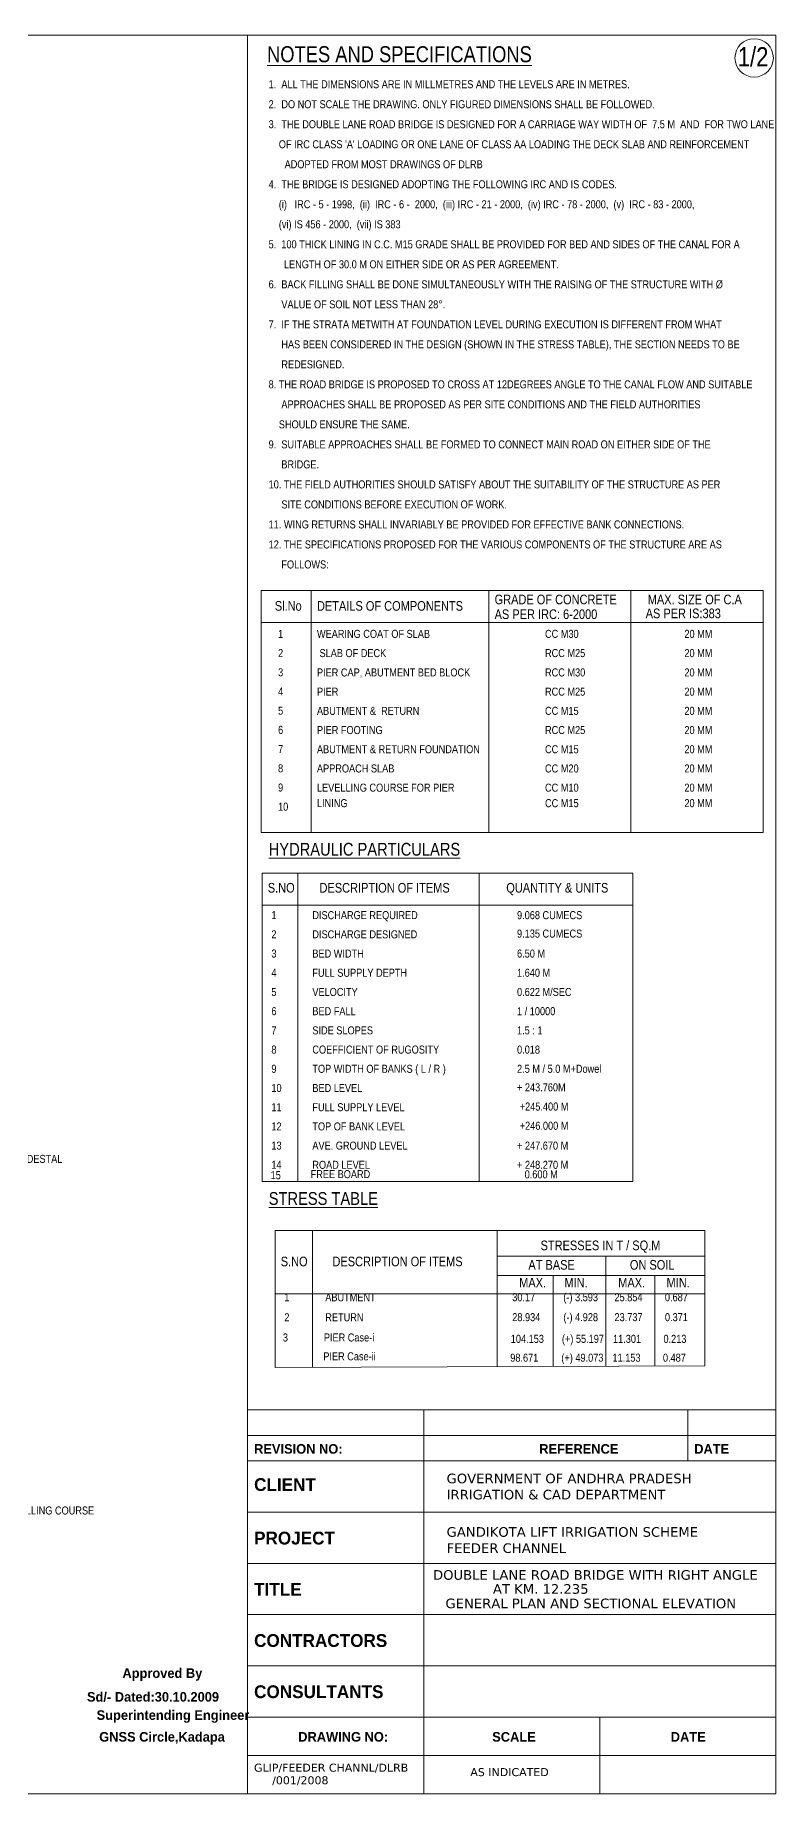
# Model space of a CAD drawing. Header units: millimetres. Extents: x 1216160 to 2675800, y -74961 to 4160.
# Drawn here: x 1262322 to 1285460, y -50784 to 4160 of the extents above; entities that cross this region are included whole.
import ezdxf

# ---------------------------------------------------------------- set-up
doc = ezdxf.new("R2010")
doc.units = ezdxf.units.MM
doc.layers.add('abutment', color=7, linetype='Continuous')
doc.styles.add('ARIAL NARROW', font='ARIALN.TTF')
doc.styles.add('arn', font='ARIALN.TTF')
doc.styles.add('CITYBLUEPR', font='cityb___.ttf')
doc.styles.add('VERDANA', font='verdana.ttf')

msp = doc.modelspace()

# ---------------------------------------------------------------- linework, layer by layer
at = {"color": 0, "lineweight": 9}
for p, q in [((1285460, 4160), (1216160, 4160)), ((1268960, 4160), (1268960, -46070)), ((1268960, 4160), (1268960, -50783.8)), ((1269383.2, -13189.4), (1269383.2, -20749.3)), ((1269383.2, -13189.5), (1285066.3, -13189.5)), ((1270940.6, -13189.4), (1270940.6, -20749.3)), ((1276490.8, -13189.4), (1276490.8, -20749.3)), ((1280928.7, -13189.4), (1280928.7, -20749.3)), ((1269383.2, -14189.4), (1285066.3, -14189.4)), ((1269383.2, -20749.3), (1285066.3, -20749.3)), ((1269416.4, -22015.6), (1269416.4, -31657.3)), ((1269416.4, -22015.6), (1280997.6, -22015.6)), ((1270528.5, -22015.6), (1270528.5, -31657.3)), ((1276192.2, -22015.6), (1276192.2, -31657.3)), ((1280997.6, -22015.6), (1280997.6, -31657.3)), ((1269416.4, -23015.6), (1280997.6, -23015.6)), ((1285460, -50783.8), (1285460, -26993.8)), ((1285460, -29341.3), (1285460, -49183.8)), ((1269416.4, -31657.3), (1280997.6, -31657.3)), ((1269820, -33187.8), (1283245.3, -33187.8)), ((1276757.7, -33981.7), (1283245.3, -33981.7)), ((1276757.7, -34590.3), (1283245.3, -34590.3)), ((1269820, -35166.9), (1283245.3, -35166.9)), ((1268960, -38783.8), (1285460, -38783.8)), ((1274460, -38783.8), (1274460, -50783.8)), ((1282710, -38783.8), (1282710, -40383.8)), ((1268960, -39583.8), (1285460, -39583.8)), ((1268960, -40383.8), (1285460, -40383.8)), ((1268960, -41983.8), (1285460, -41983.8)), ((1285460, -41983.8), (1285460, -50783.8)), ((1268960, -43583.8), (1285460, -43583.8)), ((1268960, -45183.8), (1285460, -45183.8)), ((1268960, -46783.8), (1285460, -46783.8)), ((1268960, -48383.8), (1285460, -48383.8)), ((1279960, -48383.8), (1279960, -50783.8)), ((1216160, -50783.8), (1285460, -50783.8))]:
    msp.add_line(p, q, dxfattribs=at)
at = {"color": 0, "linetype": 'Continuous', "lineweight": 9}
for p, q in [((1285460, -50783.8), (1285460, 4160)), ((1285066.3, -13189.5), (1285066.3, -20749.3)), ((1269820, -33187.8), (1269820, -37460)), ((1270985.1, -33187.8), (1270985.1, -37455.7)), ((1276757.7, -33187.8), (1276757.7, -37434.7)), ((1283245.3, -33187.8), (1283245.3, -37411)), ((1280147.1, -33981.7), (1280147.1, -37422.3)), ((1278505.4, -34590.3), (1278505.4, -37428.3)), ((1281682.9, -34590.3), (1281682.9, -37416.7)), ((1285460, -49583.8), (1268960, -49583.8))]:
    msp.add_line(p, q, dxfattribs=at)
at = {"layer": 'abutment', "color": 0, "lineweight": 9, "ltscale": 700}
msp.add_line((1269820, -37460), (1283245.3, -37411), dxfattribs=at)
at = {"layer": 'abutment', "color": 0, "linetype": 'ByBlock', "lineweight": 9}
msp.add_circle((1284783.3, 3449.6), 600, dxfattribs=at)

# ---------------------------------------------------------------- texts
at = {"color": 0, "lineweight": 9}
for s, height, style, p in [('%%UNOTES AND SPECIFICATIONS', 500, 'ARIAL NARROW', (1269564.7, 3315.6)), ('Sl.No     ', 300, 'ARIAL NARROW', (1269807.7, -13821.1)), ('DETAILS OF COMPONENTS', 300, 'ARIAL NARROW', (1271124.6, -13821.1)), ('GRADE OF CONCRETE', 300, 'ARIAL NARROW', (1276674.8, -13619.3)), ('MAX. SIZE OF C.A', 300, 'ARIAL NARROW', (1281458.1, -13619.3)), ('AS PER IRC: 6-2000', 300, 'ARIAL NARROW', (1276674.8, -14080.5)), ('AS PER IS:383', 300, 'ARIAL NARROW', (1281393.9, -14054.9)), ('1', 250, 'ARIAL NARROW', (1269910.1, -14669.6)), ('WEARING COAT OF SLAB', 250, 'ARIAL NARROW', (1271124.6, -14669.6)), ('CC M30', 250, 'ARIAL NARROW', (1278249.6, -14669.6)), ('20 MM', 250, 'ARIAL NARROW', (1282603.4, -14669.6)), ('2', 250, 'ARIAL NARROW', (1269910.1, -15269.6)), (' SLAB OF DECK', 250, 'ARIAL NARROW', (1271124.6, -15269.6)), ('RCC M25', 250, 'ARIAL NARROW', (1278249.6, -15269.6)), ('20 MM', 250, 'ARIAL NARROW', (1282603.4, -15269.6)), ('3', 250, 'ARIAL NARROW', (1269910.1, -15869.6)), ('PIER CAP, ABUTMENT BED BLOCK', 250, 'ARIAL NARROW', (1271124.6, -15874)), ('RCC M30', 250, 'ARIAL NARROW', (1278249.6, -15874.1)), ('20 MM', 250, 'ARIAL NARROW', (1282603.4, -15874.1)), ('4', 250, 'ARIAL NARROW', (1269910.1, -16469.6)), ('PIER', 250, 'ARIAL NARROW', (1271124.6, -16474)), ('RCC M25', 250, 'ARIAL NARROW', (1278249.6, -16474.1)), ('20 MM', 250, 'ARIAL NARROW', (1282603.4, -16474.1)), ('5', 250, 'ARIAL NARROW', (1269910.1, -17069.6)), ('ABUTMENT &  RETURN', 250, 'ARIAL NARROW', (1271124.6, -17074)), ('CC M15', 250, 'ARIAL NARROW', (1278249.6, -17074.1)), ('20 MM', 250, 'ARIAL NARROW', (1282603.4, -17074.1)), ('6', 250, 'ARIAL NARROW', (1269910.1, -17669.6)), ('PIER FOOTING', 250, 'ARIAL NARROW', (1271124.6, -17674)), ('RCC M25', 250, 'ARIAL NARROW', (1278249.6, -17674.1)), ('20 MM', 250, 'ARIAL NARROW', (1282603.4, -17674.1)), ('7', 250, 'ARIAL NARROW', (1269910.1, -18269.6)), ('ABUTMENT & RETURN FOUNDATION', 250, 'ARIAL NARROW', (1271124.6, -18274)), ('CC M15', 250, 'ARIAL NARROW', (1278249.6, -18274.1)), ('20 MM', 250, 'ARIAL NARROW', (1282603.4, -18274.1)), ('8', 250, 'ARIAL NARROW', (1269910.1, -18869.6)), ('APPROACH SLAB', 250, 'ARIAL NARROW', (1271124.6, -18874)), ('CC M20', 250, 'ARIAL NARROW', (1278249.6, -18874.1)), ('20 MM', 250, 'ARIAL NARROW', (1282603.4, -18874.1)), ('9', 250, 'ARIAL NARROW', (1269910.1, -19469.6)), ('LEVELLING COURSE FOR PIER', 250, 'ARIAL NARROW', (1271124.6, -19474)), ('CC M10', 250, 'ARIAL NARROW', (1278249.6, -19474.1)), ('20 MM', 250, 'ARIAL NARROW', (1282603.4, -19474.1)), ('LINING', 250, 'ARIAL NARROW', (1271124.6, -19958)), ('CC M15', 250, 'ARIAL NARROW', (1278249.6, -19958)), ('20 MM', 250, 'ARIAL NARROW', (1282603.4, -19958)), ('10', 250, 'ARIAL NARROW', (1269910.1, -20069.6)), ('%%UHYDRAULIC PARTICULARS', 400, 'ARIAL NARROW', (1269618.3, -21473.9)), ('S.NO', 300, 'ARIAL NARROW', (1269588.9, -22626.7)), ('DESCRIPTION OF ITEMS', 300, 'ARIAL NARROW', (1271205.4, -22626.7)), ('QUANTITY & UNITS', 300, 'ARIAL NARROW', (1277039, -22626.7)), ('1', 250, 'ARIAL NARROW', (1269701, -23457.1)), ('DISCHARGE REQUIRED', 250, 'ARIAL NARROW', (1270981.2, -23457.1)), ('9.068 CUMECS', 250, 'ARIAL NARROW', (1277375.3, -23457.1)), ('2', 250, 'ARIAL NARROW', (1269701, -24057.1)), ('DISCHARGE DESIGNED', 250, 'ARIAL NARROW', (1270981.2, -24057.1)), ('9.135 CUMECS', 250, 'ARIAL NARROW', (1277375.3, -24033.5)), ('3', 250, 'ARIAL NARROW', (1269701, -24657.1)), ('BED WIDTH', 250, 'ARIAL NARROW', (1270981.2, -24657.1)), ('6.50 M', 250, 'ARIAL NARROW', (1277375.3, -24657.1)), ('4', 250, 'ARIAL NARROW', (1269701, -25257.1)), ('FULL SUPPLY DEPTH', 250, 'ARIAL NARROW', (1270981.2, -25257.1)), ('1.640 M', 250, 'ARIAL NARROW', (1277375.3, -25257.1)), ('5', 250, 'ARIAL NARROW', (1269701, -25857.1)), ('VELOCITY', 250, 'ARIAL NARROW', (1270981.2, -25857.1)), ('0.622 M/SEC', 250, 'ARIAL NARROW', (1277375.3, -25857.1)), ('6', 250, 'ARIAL NARROW', (1269701, -26457.1)), ('BED FALL', 250, 'ARIAL NARROW', (1270981.2, -26457.1)), ('1 / 10000', 250, 'ARIAL NARROW', (1277375.3, -26457.1)), ('7', 250, 'ARIAL NARROW', (1269701, -27057.1)), ('SIDE SLOPES ', 250, 'ARIAL NARROW', (1270981.2, -27057.1)), ('1.5 : 1', 250, 'ARIAL NARROW', (1277375.3, -27057.1)), ('8', 250, 'ARIAL NARROW', (1269701, -27657.1)), ('COEFFICIENT OF RUGOSITY', 250, 'ARIAL NARROW', (1270981.2, -27657.1)), ('0.018', 250, 'ARIAL NARROW', (1277375.3, -27657.1)), ('9', 250, 'ARIAL NARROW', (1269701, -28257.1)), ('TOP WIDTH OF BANKS ( L / R )', 250, 'ARIAL NARROW', (1270981.2, -28257.1)), ('2.5 M / 5.0 M+Dowel', 250, 'ARIAL NARROW', (1277375.3, -28257.1)), ('10', 250, 'ARIAL NARROW', (1269701, -28857.1)), ('BED LEVEL', 250, 'ARIAL NARROW', (1270981.2, -28857.1)), ('+ 243.760M ', 250, 'ARIAL NARROW', (1277373.4, -28836.7)), ('11', 250, 'ARIAL NARROW', (1269701, -29457.1)), ('FULL SUPPLY LEVEL', 250, 'ARIAL NARROW', (1270981.2, -29457.1)), ('+245.400 M', 250, 'ARIAL NARROW', (1277459.9, -29436.7)), ('12', 250, 'ARIAL NARROW', (1269701, -30057.1)), ('TOP OF BANK LEVEL', 250, 'ARIAL NARROW', (1270981.2, -30057.1)), ('+246.000 M ', 250, 'ARIAL NARROW', (1277459.9, -30036.7)), ('13', 250, 'ARIAL NARROW', (1269701, -30657.1)), ('AVE. GROUND LEVEL', 250, 'ARIAL NARROW', (1270981.2, -30657.1)), ('+ 247.670 M', 250, 'ARIAL NARROW', (1277375.3, -30657.1)), ('14', 250, 'ARIAL NARROW', (1269701, -31257.1)), ('FREE BOARD', 250, 'ARIAL NARROW', (1270927.6, -31548.7)), ('ROAD LEVEL', 250, 'ARIAL NARROW', (1270981.2, -31257.1)), ('+ 248.270 M', 250, 'ARIAL NARROW', (1277375.3, -31257.1)), ('0.600 M', 250, 'ARIAL NARROW', (1277613, -31555.2)), ('15', 250, 'ARIAL NARROW', (1269676.4, -31580.4)), ('%%USTRESS TABLE', 400, 'ARIAL NARROW', (1269618.3, -32384.8)), ('       STRESSES IN T / SQ.M', 300, 'ARIAL NARROW', (1277442.6, -33799)), ('S.NO', 300, 'ARIAL NARROW', (1269992.5, -34301.7)), ('DESCRIPTION OF ITEMS', 300, 'ARIAL NARROW', (1271609, -34301.7)), ('   AT BASE                  ON SOIL', 300, 'ARIAL NARROW', (1277442.6, -34407.6)), ('1', 250, 'ARIAL NARROW', (1270104.6, -35398.3)), ('ABUTMENT', 250, 'ARIAL NARROW', (1271384.8, -35398.3)), ('30.17', 250, 'ARIAL NARROW', (1277225.3, -35394.1)), ('MAX.      MIN.          MAX.       MIN.', 300, 'ARIAL NARROW', (1277442.6, -34963.3)), ('(-) 3.593', 250, 'ARIAL NARROW', (1278822.3, -35394.1)), ('25.854', 250, 'ARIAL NARROW', (1280419.3, -35394.1)), ('0.687', 250, 'ARIAL NARROW', (1281995, -35394.1)), ('2', 250, 'ARIAL NARROW', (1270105.6, -36020.8)), ('RETURN', 250, 'ARIAL NARROW', (1271385.8, -36020.8)), ('28.934', 250, 'ARIAL NARROW', (1277226.3, -36016.6)), ('(-) 4.928', 250, 'ARIAL NARROW', (1278823.3, -36016.6)), ('23.737', 250, 'ARIAL NARROW', (1280420.3, -36016.6)), ('0.371', 250, 'ARIAL NARROW', (1281996, -36016.6)), ('3', 250, 'ARIAL NARROW', (1270059.5, -36651.3)), ('PIER Case-i', 250, 'ARIAL NARROW', (1271339.8, -36651.3)), ('104.153', 250, 'ARIAL NARROW', (1277180.2, -36693.9)), ('(+) 55.197', 250, 'ARIAL NARROW', (1278777.2, -36693.9)), ('11.301', 250, 'ARIAL NARROW', (1280374.2, -36693.9)), ('0.213', 250, 'ARIAL NARROW', (1281949.9, -36693.9)), ('PIER Case-ii', 250, 'ARIAL NARROW', (1271322.9, -37240.5)), ('98.671', 250, 'ARIAL NARROW', (1277163.4, -37283)), ('(+) 49.073', 250, 'ARIAL NARROW', (1278760.4, -37283)), ('11.153', 250, 'ARIAL NARROW', (1280357.4, -37283)), ('0.487', 250, 'ARIAL NARROW', (1281933.1, -37283)), ('REVISION NO:', 300, 'CITYBLUEPR', (1269160.7, -40157.4)), ('REFERENCE', 300, 'CITYBLUEPR', (1278068.2, -40157.4)), ('DATE', 300, 'CITYBLUEPR', (1282910.7, -40157.4)), ('CLIENT', 400, 'CITYBLUEPR', (1269160.7, -41322)), ('GOVERNMENT OF ANDHRA PRADESH', 300, 'VERDANA', (1275175.2, -41080.5)), ('IRRIGATION & CAD DEPARTMENT', 300, 'VERDANA', (1275175.2, -41586.1)), ('PROJECT', 400, 'CITYBLUEPR', (1269160.7, -42993.9)), ('GANDIKOTA LIFT IRRIGATION SCHEME', 300, 'VERDANA', (1275175.2, -42752.4)), ('FEEDER CHANNEL', 300, 'VERDANA', (1275175.2, -43258)), ('DOUBLE LANE ROAD BRIDGE WITH RIGHT ANGLE', 300, 'VERDANA', (1274750.1, -44095)), ('TITLE', 400, 'CITYBLUEPR', (1269160.7, -44593.9)), ('AT KM. 12.235', 300, 'VERDANA', (1276620.5, -44533.1)), ('GENERAL PLAN AND SECTIONAL ELEVATION', 300, 'VERDANA', (1275139, -44985.2)), ('CONTRACTORS', 400, 'CITYBLUEPR', (1269160.7, -46193.9)), ('      Approved By', 300, 'CITYBLUEPR', (1264378.3, -47163.4)), ('Sd/- Dated:30.10.2009', 300, 'CITYBLUEPR', (1263939.9, -47903.4)), ('CONSULTANTS', 400, 'CITYBLUEPR', (1269160.7, -47793.9)), ('Superintending Engineer', 300, 'CITYBLUEPR', (1264241.4, -48473.4)), ('GNSS Circle,Kadapa', 300, 'CITYBLUEPR', (1264323, -49153.4)), ('DRAWING NO:', 300, 'CITYBLUEPR', (1270539.4, -49152.8)), ('SCALE', 300, 'CITYBLUEPR', (1276599.9, -49152.8)), ('DATE', 300, 'CITYBLUEPR', (1282177.8, -49152.8)), ('GLIP/FEEDER CHANNL/DLRB ', 250, 'VERDANA', (1269157.2, -50092.5)), ('AS INDICATED', 250, 'VERDANA', (1275916.6, -50230.2)), ('/001/2008', 250, 'VERDANA', (1269726, -50485))]:
    msp.add_text(s, height=height, dxfattribs=dict(at, style=style)).set_placement(p)
at = {"color": 0, "linetype": 'Continuous', "lineweight": 9, "insert": (1269614.4, 2752.6), "char_height": 250, "width": 15845.62, "attachment_point": 1, "line_spacing_factor": 1.5, "style": 'CITYBLUEPR'}
msp.add_mtext("{\\fArial Narrow|b0|i0|c0|p34;1.  ALL THE DIMENSIONS ARE IN MILLMETRES AND THE LEVELS ARE IN METRES.\\P2.  DO NOT SCALE THE DRAWING. ONLY FIGURED DIMENSIONS SHALL BE FOLLOWED.\\P3.  THE DOUBLE LANE ROAD BRIDGE IS DESIGNED FOR A CARRIAGE WAY WIDTH OF  7.5 M  AND  FOR TWO LANE\\P\\pt0,500;    OF IRC CLASS 'A' LOADING OR ONE LANE OF CLASS AA LOADING THE DECK SLAB AND REINFORCEMENT     \\P\\pt500;^IADOPTED FROM MOST DRAWINGS OF DLRB \\P\\ptz;4.  THE BRIDGE IS DESIGNED ADOPTING THE FOLLOWING IRC AND IS CODES.\\P    (i)   IRC - 5 - 1998,  (ii)  IRC - 6 -  2000,  (iii) IRC - 21 - 2000,  (iv) IRC - 78 - 2000,  (v)  IRC - 83 - 2000,   \\P    (vi) IS 456 - 2000,  (vii) IS 383\\P5.  100 THICK LINING IN C.C. M15 GRADE SHALL BE PROVIDED FOR BED AND SIDES OF THE CANAL FOR A  \\P      LENGTH OF 30.0 M ON EITHER SIDE OR AS PER AGREEMENT.\\P6.  BACK FILLING SHALL BE DONE SIMULTANEOUSLY WITH THE RAISING OF THE STRUCTURE WITH %%C \\P     VALUE OF SOIL NOT LESS THAN 28°.\\P7.  IF THE STRATA METWITH AT FOUNDATION LEVEL DURING EXECUTION IS DIFFERENT FROM WHAT  \\P     HAS BEEN CONSIDERED IN THE DESIGN (SHOWN IN THE STRESS TABLE), THE SECTION NEEDS TO BE \\P     REDESIGNED.\\P8. THE ROAD BRIDGE IS PROPOSED TO CROSS AT 12DEGREES ANGLE TO THE CANAL FLOW AND SUITABLE \\P     APPROACHES SHALL BE PROPOSED AS PER SITE CONDITIONS AND THE FIELD AUTHORITIES \\P    SHOULD ENSURE THE SAME.\\P9.  SUITABLE APPROACHES SHALL BE FORMED TO CONNECT MAIN ROAD ON EITHER SIDE OF THE\\P     BRIDGE.\\P10. THE FIELD AUTHORITIES SHOULD SATISFY ABOUT THE SUITABILITY OF THE STRUCTURE AS PER \\P     SITE CONDITIONS BEFORE EXECUTION OF WORK.\\P11. WING RETURNS SHALL INVARIABLY BE PROVIDED FOR EFFECTIVE BANK CONNECTIONS.\\P12. THE SPECIFICATIONS PROPOSED FOR THE VARIOUS COMPONENTS OF THE STRUCTURE ARE AS \\P     FOLLOWS:}", dxfattribs=at)
at = {"layer": 'abutment', "color": 0, "linetype": 'ByBlock', "lineweight": 9, "style": 'ARIAL NARROW'}
msp.add_text('1/2', height=600, dxfattribs=at).set_placement((1284271.7, 3186.1))
at = {"layer": 'abutment', "color": 0, "linetype": 'ByBlock', "lineweight": 9, "char_height": 250, "style": 'arn'}
for s, insert, attachment_point in [('300 THICK PIER PEDESTAL\\PIN RCC M30', (1259432, -31492.2), 7), ('150 THICK LEVELLING COURSE ', (1259804.8, -41933.4), 4)]:
    msp.add_mtext(s, dxfattribs=dict(at, insert=insert, attachment_point=attachment_point))

doc.saveas('drawing.dxf')
